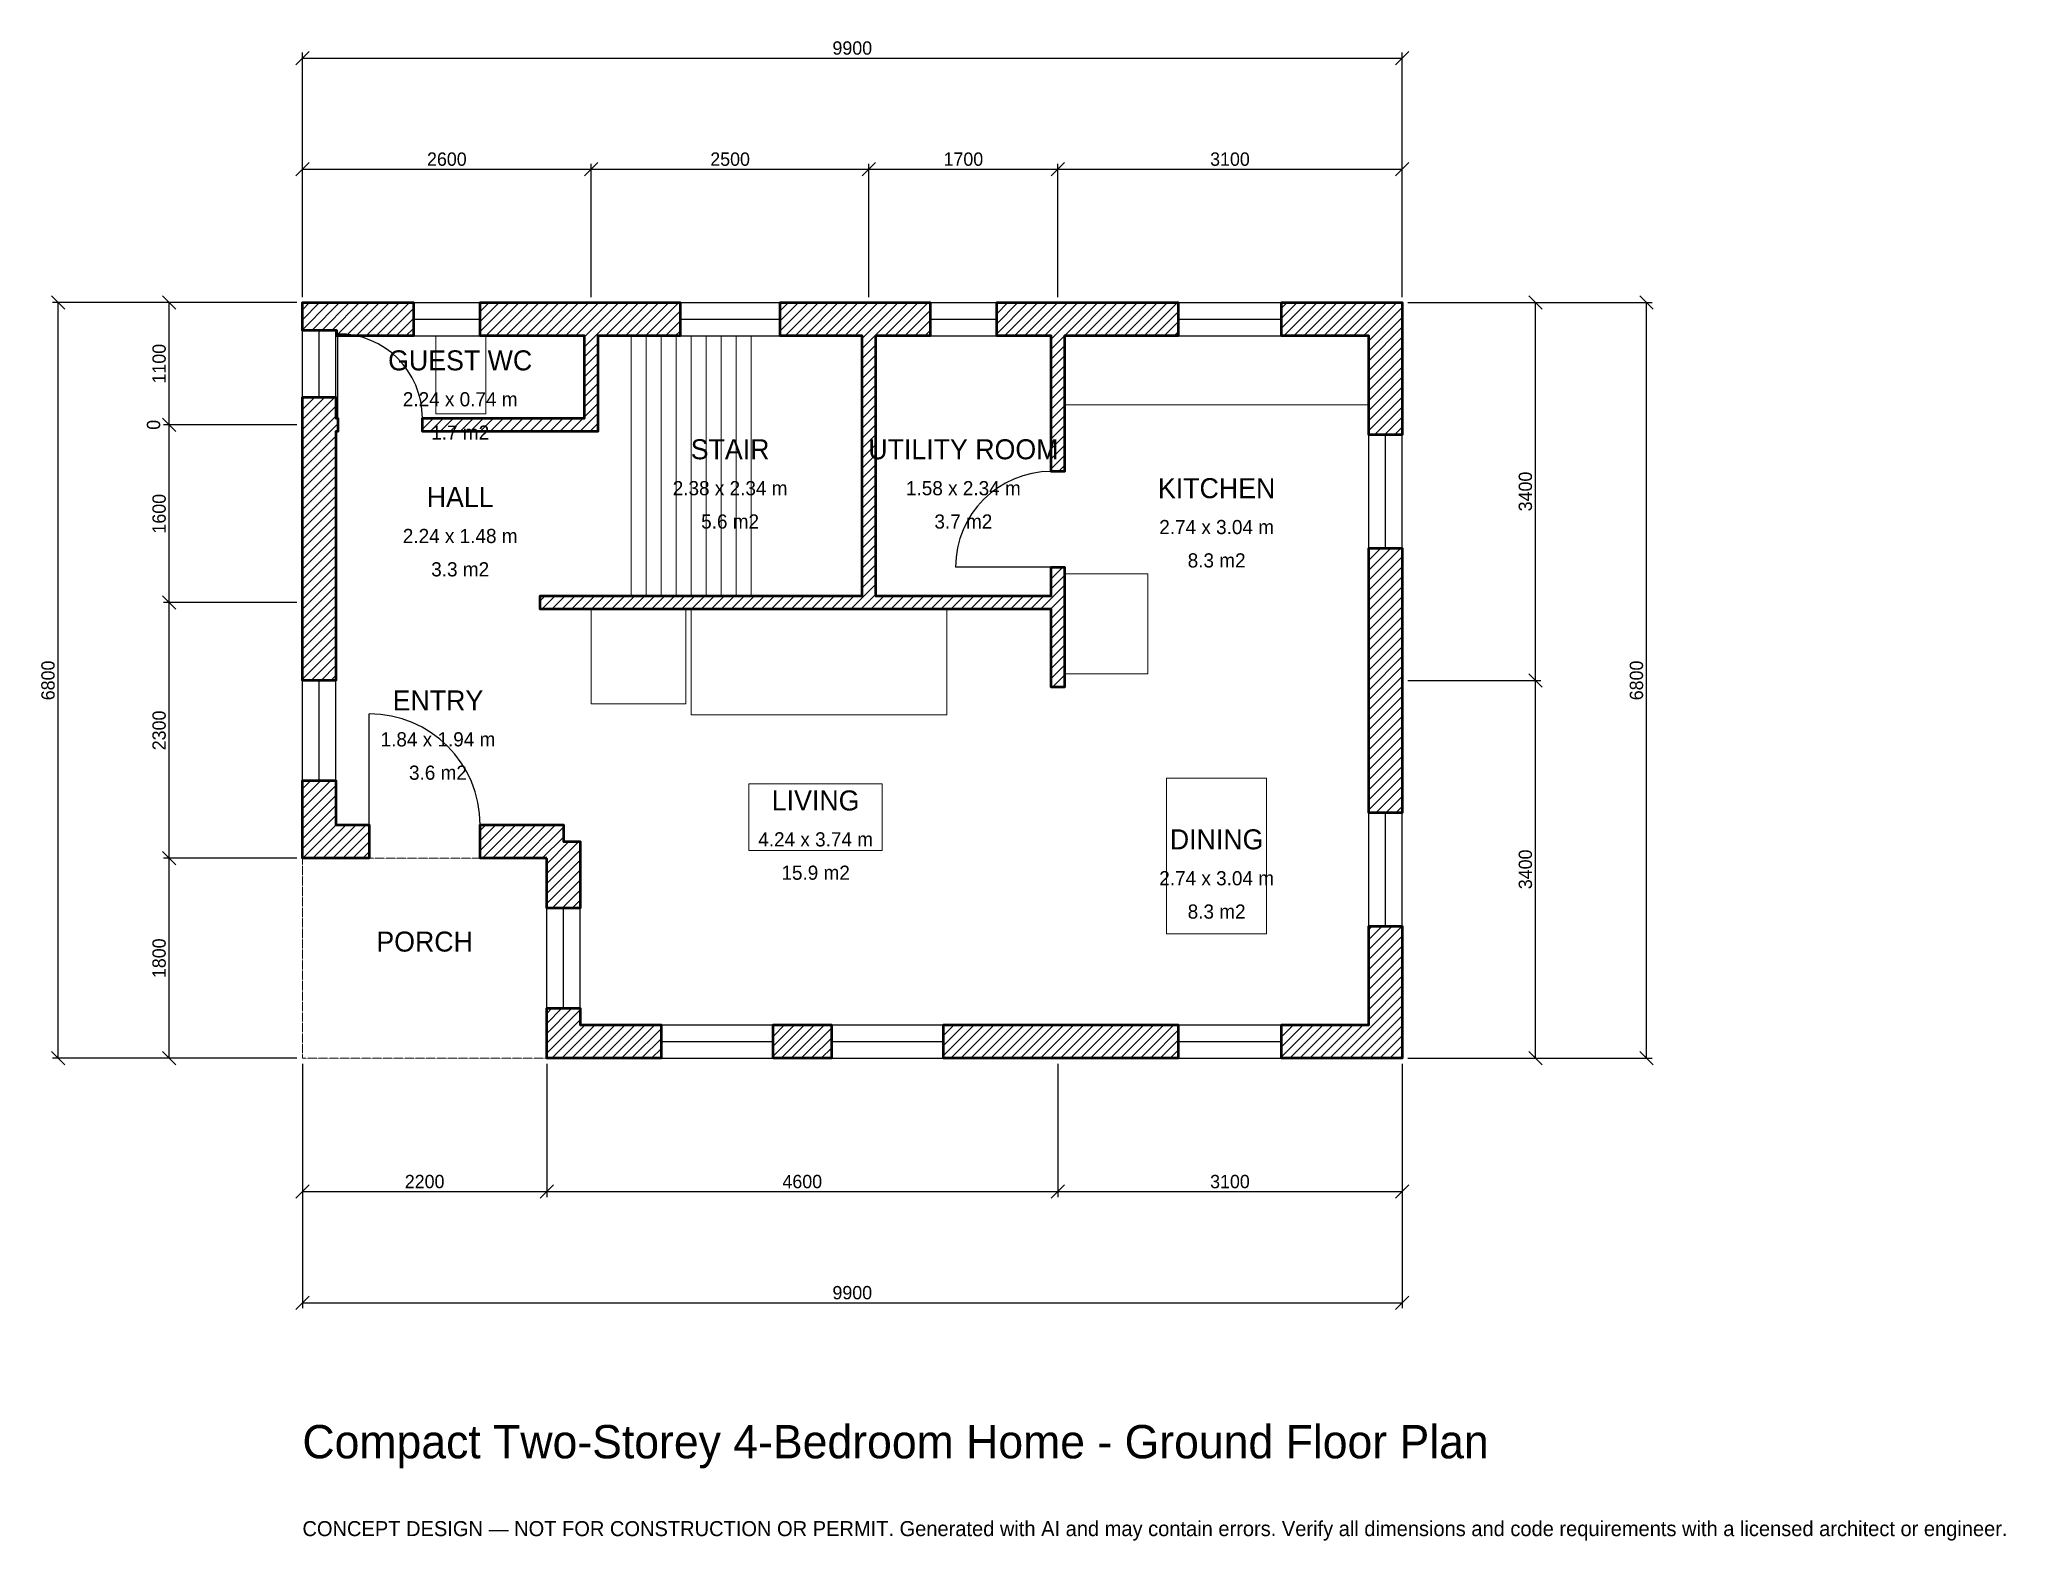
# Model space of a CAD drawing. Header units: millimetres. Extents: x -2369 to 15333, y -4341 to 9169.
import ezdxf
from ezdxf.enums import TextEntityAlignment as Align

# ---------------------------------------------------------------- set-up
doc = ezdxf.new("R2010")
doc.units = ezdxf.units.MM
doc.linetypes.add('DASHED', pattern=[1.524, 1.27, -0.254])
for name, color, linetype, lineweight in [('A-ANNO-DIMS', 1, 'Continuous', 13), ('A-ANNO-TEXT', 7, 'Continuous', 18), ('A-AREA-IDEN', 7, 'Continuous', 18), ('A-DOOR', 2, 'Continuous', 25), ('A-FLOR-FIXT', 9, 'Continuous', 13), ('A-FLOR-STRS', 3, 'Continuous', 18), ('A-FURN', 9, 'Continuous', 13), ('A-GLAZ', 4, 'Continuous', 25), ('A-SITE-PAVE', 8, 'Continuous', 13), ('A-WALL', 7, 'Continuous', 50), ('A-WALL-PATT', 8, 'Continuous', 13)]:
    doc.layers.add(name, color=color, linetype=linetype, lineweight=lineweight)
doc.dimstyles.new('PLAN', dxfattribs={"dimtxt": 120, "dimasz": 80, "dimexe": 50, "dimexo": 50, "dimgap": 30, "dimtad": 1, "dimdec": 0, "dimtsz": 60, "dimcen": 2.5, "dimclrd": 1, "dimclre": 1, "dimazin": 3, "dimtfac": 1, "dimtmove": 0, "dimatfit": 3})

msp = doc.modelspace()

# ---------------------------------------------------------------- hatches: boundary and pattern name
at = {"layer": 'A-WALL-PATT'}
h = msp.add_hatch(dxfattribs=at)
h.set_pattern_fill('ANSI31', color=8, scale=20)
h.paths.add_polyline_path([(2199.999, 300), (2200, 300), (2200, 450), (2500, 450), (2500, 300), (3228.3333, 300), (3228.3333, 0), (2500, 0), (2500, -0.001), (2200, -0.001), (2200, 0), (2199.999, 0), (2199.999, 300)])
h.paths.add_polyline_path([(2200, 1800), (1600, 1800), (1600, 2100), (2350, 2100), (2350, 1950), (2500, 1950), (2500, 1350), (2200, 1350), (2200, 1800)])
h.paths.add_polyline_path([(300, 1800), (300, 1799.999), (0, 1799.999), (0, 1799.999), (0, 1800), (-0.001, 1800), (-0.001, 2100), (0, 2100), (0, 2500), (300, 2500), (300, 2100), (600, 2100), (600, 1800), (300, 1800)])
h.paths.add_polyline_path([(0, 3950), (0, 4250), (0, 5550), (0, 5640), (-0.001, 5640), (-0.001, 5760), (0, 5760), (0, 5850), (0, 5950), (300, 5950), (300, 5850), (300, 5760), (320, 5760), (320, 5640), (300, 5640), (300, 5550), (300, 4250), (300, 3950), (300, 3400), (0, 3400), (0, 3950)])
h.paths.add_polyline_path([(-0.001, 6800), (0, 6800), (0, 6800.001), (0, 6800.001), (300, 6800.001), (300, 6800), (1000, 6800), (1000, 6500), (310, 6500), (310, 6550), (-0.001, 6550), (-0.001, 6800)])
h.paths.add_polyline_path([(2540, 6800), (2540, 6800.001), (2660, 6800.001), (2660, 6800), (2750, 6800), (2750, 6800), (3400, 6800), (3400, 6500), (2660, 6500), (2660, 5760), (2660, 5640), (2660, 5640), (1080, 5640), (1080, 5760), (2540, 5760), (2540, 6500), (2450, 6500), (2450, 6500), (1600, 6500), (1600, 6800), (2540, 6800)])
h.paths.add_polyline_path([(4950, 6800), (5040, 6800), (5040, 6800.001), (5160, 6800.001), (5160, 6800), (5250, 6800), (5650, 6800), (5650, 6500), (5250, 6500), (5160, 6500), (5160, 4160), (6740, 4160), (6740, 4420), (6860, 4420), (6860, 4160), (6860, 4040), (6860, 3340), (6740, 3340), (6740, 4040), (5160, 4040), (5040, 4040), (2660, 4040), (2540, 4040), (2140, 4040), (2140, 4160), (2540, 4160), (2660, 4160), (5040, 4160), (5040, 6500), (4950, 6500), (4300, 6500), (4300, 6800), (4950, 6800)])
h.paths.add_polyline_path([(6650, 6800), (6740, 6800), (6740, 6800.001), (6860, 6800.001), (6860, 6800), (6950, 6800), (7885, 6800), (7885, 6500), (6950, 6500), (6860, 6500), (6860, 5280), (6740, 5280), (6740, 6500), (6650, 6500), (6250, 6500), (6250, 6800), (6650, 6800)])
h.paths.add_polyline_path([(9600, 6800), (9600, 6800.001), (9900, 6800.001), (9900, 6800), (9900.001, 6800), (9900.001, 6500), (9900, 6500), (9900, 5610), (9600, 5610), (9600, 6500), (8815, 6500), (8815, 6800), (9600, 6800)])
h.paths.add_polyline_path([(9900, 3550), (9900, 3250), (9900, 2210), (9600, 2210), (9600, 3250), (9600, 3550), (9600, 4590), (9900, 4590), (9900, 3550)])
h.paths.add_polyline_path([(9900, 300), (9900.001, 300), (9900.001, 0), (9900, 0), (9900, -0.001), (9600, -0.001), (9600, 0), (8815, 0), (8815, 300), (9600, 300), (9600, 1190), (9900, 1190), (9900, 300)])
h.paths.add_polyline_path([(6950, 0), (6650, 0), (5771.6667, 0), (5771.6667, 300), (6650, 300), (6950, 300), (7885, 300), (7885, 0), (6950, 0)])
h.paths.add_polyline_path([(4238.3333, 0), (4238.3333, 300), (4761.6667, 300), (4761.6667, 0), (4238.3333, 0)])

# ---------------------------------------------------------------- linework, layer by layer
at = {"layer": 'A-DOOR'}
for p, q in [((320, 5760), (320, 6520)), ((6740, 4420), (5880, 4420)), ((600, 2100), (600, 3100))]:
    msp.add_line(p, q, dxfattribs=at)
for centre, radius, start, end in [((320, 5760), 760, 0, 90), ((6740, 4420), 860, 90, 180), ((600, 2100), 1000, 0, 90)]:
    msp.add_arc(centre, radius, start, end, dxfattribs=at)
at = {"layer": 'A-FLOR-FIXT'}
for points in [[(1200, 5800), (1650, 5800), (1650, 6500), (1200, 6500)], [(6860, 5880), (9600, 5880), (9600, 6500), (6860, 6500)]]:
    msp.add_lwpolyline(points, close=True, dxfattribs=at)
at = {"layer": 'A-FLOR-STRS'}
for p, q in [((2960, 4160), (2960, 6500)), ((3095, 4160), (3095, 6500)), ((3230, 4160), (3230, 6500)), ((3365, 4160), (3365, 6500)), ((3500, 4160), (3500, 6500)), ((3635, 4160), (3635, 6500)), ((3770, 4160), (3770, 6500)), ((3905, 4160), (3905, 6500)), ((4040, 4160), (4040, 6500))]:
    msp.add_line(p, q, dxfattribs=at)
at = {"layer": 'A-FURN'}
for points in [[(6860, 3460), (7610, 3460), (7610, 4360), (6860, 4360)], [(2600, 3190), (3450, 3190), (3450, 4040), (2600, 4040)], [(3500, 3090), (5800, 3090), (5800, 4040), (3500, 4040)], [(7780, 1120), (8680, 1120), (8680, 2520), (7780, 2520)], [(4020, 1870), (5220, 1870), (5220, 2470), (4020, 2470)]]:
    msp.add_lwpolyline(points, close=True, dxfattribs=at)
at = {"layer": 'A-GLAZ'}
for p, q in [((1000, 6800), (1600, 6800)), ((3400, 6800), (4300, 6800)), ((5650, 6800), (6250, 6800)), ((7885, 6800), (8815, 6800)), ((0, 5950), (0, 6550)), ((150, 5950), (150, 6550)), ((300, 5950), (300, 6550)), ((1000, 6650), (1600, 6650)), ((3400, 6650), (4300, 6650)), ((5650, 6650), (6250, 6650)), ((7885, 6650), (8815, 6650)), ((1000, 6500), (1600, 6500)), ((3400, 6500), (4300, 6500)), ((5650, 6500), (6250, 6500)), ((7885, 6500), (8815, 6500)), ((9600, 4590), (9600, 5610)), ((9750, 4590), (9750, 5610)), ((9900, 4590), (9900, 5610)), ((0, 2500), (0, 3400)), ((150, 2500), (150, 3400)), ((300, 2500), (300, 3400)), ((9600, 1190), (9600, 2210)), ((9750, 1190), (9750, 2210)), ((9900, 1190), (9900, 2210)), ((2200, 450), (2200, 1350)), ((2350, 450), (2350, 1350)), ((2500, 450), (2500, 1350)), ((3228.3333, 300), (4238.3333, 300)), ((4761.6667, 300), (5771.6667, 300)), ((7885, 300), (8815, 300)), ((3228.3333, 150), (4238.3333, 150)), ((3228.3333, 0), (4238.3333, 0)), ((4761.6667, 150), (5771.6667, 150)), ((4761.6667, 0), (5771.6667, 0)), ((7885, 150), (8815, 150)), ((7885, 0), (8815, 0))]:
    msp.add_line(p, q, dxfattribs=at)
at = {"layer": 'A-SITE-PAVE', "linetype": 'DASHED'}
msp.add_lwpolyline([(0, 0), (2200, 0), (2200, 1800), (0, 1800)], close=True, dxfattribs=at)
at = {"layer": 'A-WALL'}
for points in [[(-0.001, 6800), (0, 6800), (0, 6800.001), (0, 6800.001), (300, 6800.001), (300, 6800), (1000, 6800), (1000, 6500), (310, 6500), (310, 6550), (-0.001, 6550), (-0.001, 6800)], [(2540, 6800), (2540, 6800.001), (2660, 6800.001), (2660, 6800), (2750, 6800), (2750, 6800), (3400, 6800), (3400, 6500), (2660, 6500), (2660, 5760), (2660, 5640), (2660, 5640), (1080, 5640), (1080, 5760), (2540, 5760), (2540, 6500), (2450, 6500), (2450, 6500), (1600, 6500), (1600, 6800), (2540, 6800)], [(4950, 6800), (5040, 6800), (5040, 6800.001), (5160, 6800.001), (5160, 6800), (5250, 6800), (5650, 6800), (5650, 6500), (5250, 6500), (5160, 6500), (5160, 4160), (6740, 4160), (6740, 4420), (6860, 4420), (6860, 4160), (6860, 4040), (6860, 3340), (6740, 3340), (6740, 4040), (5160, 4040), (5040, 4040), (2660, 4040), (2540, 4040), (2140, 4040), (2140, 4160), (2540, 4160), (2660, 4160), (5040, 4160), (5040, 6500), (4950, 6500), (4300, 6500), (4300, 6800), (4950, 6800)], [(6650, 6800), (6740, 6800), (6740, 6800.001), (6860, 6800.001), (6860, 6800), (6950, 6800), (7885, 6800), (7885, 6500), (6950, 6500), (6860, 6500), (6860, 5280), (6740, 5280), (6740, 6500), (6650, 6500), (6250, 6500), (6250, 6800), (6650, 6800)], [(9600, 6800), (9600, 6800.001), (9900, 6800.001), (9900, 6800), (9900.001, 6800), (9900.001, 6500), (9900, 6500), (9900, 5610), (9600, 5610), (9600, 6500), (8815, 6500), (8815, 6800), (9600, 6800)], [(0, 3950), (0, 4250), (0, 5550), (0, 5640), (-0.001, 5640), (-0.001, 5760), (0, 5760), (0, 5850), (0, 5950), (300, 5950), (300, 5850), (300, 5760), (320, 5760), (320, 5640), (300, 5640), (300, 5550), (300, 4250), (300, 3950), (300, 3400), (0, 3400), (0, 3950)], [(9900, 3550), (9900, 3250), (9900, 2210), (9600, 2210), (9600, 3250), (9600, 3550), (9600, 4590), (9900, 4590), (9900, 3550)], [(300, 1800), (300, 1799.999), (0, 1799.999), (0, 1799.999), (0, 1800), (-0.001, 1800), (-0.001, 2100), (0, 2100), (0, 2500), (300, 2500), (300, 2100), (600, 2100), (600, 1800), (300, 1800)], [(2200, 1800), (1600, 1800), (1600, 2100), (2350, 2100), (2350, 1950), (2500, 1950), (2500, 1350), (2200, 1350), (2200, 1800)], [(9900, 300), (9900.001, 300), (9900.001, 0), (9900, 0), (9900, -0.001), (9600, -0.001), (9600, 0), (8815, 0), (8815, 300), (9600, 300), (9600, 1190), (9900, 1190), (9900, 300)], [(2199.999, 300), (2200, 300), (2200, 450), (2500, 450), (2500, 300), (3228.3333, 300), (3228.3333, 0), (2500, 0), (2500, -0.001), (2200, -0.001), (2200, 0), (2199.999, 0), (2199.999, 300)], [(4238.3333, 0), (4238.3333, 300), (4761.6667, 300), (4761.6667, 0), (4238.3333, 0)], [(6950, 0), (6650, 0), (5771.6667, 0), (5771.6667, 300), (6650, 300), (6950, 300), (7885, 300), (7885, 0), (6950, 0)]]:
    msp.add_lwpolyline(points, close=True, dxfattribs=at)

# ---------------------------------------------------------------- texts
at = {"layer": 'A-ANNO-TEXT'}
for s, height, p in [('Compact Two-Storey 4-Bedroom Home - Ground Floor Plan', 300, (0, -3600)), ('CONCEPT DESIGN — NOT FOR CONSTRUCTION OR PERMIT. Generated with AI and may contain errors. Verify all dimensions and code requirements with a licensed architect or engineer.', 135, (0, -4300))]:
    msp.add_text(s, height=height, dxfattribs=at).set_placement(p)
at = {"layer": 'A-AREA-IDEN'}
for s, height, p in [('GUEST WC', 180, (1420, 6280)), ('2.24 x 0.74 m', 127.5, (1420, 5930)), ('1.7 m2', 127.5, (1420, 5630)), ('STAIR', 180, (3850, 5480)), ('UTILITY ROOM', 180, (5950, 5480)), ('HALL', 180, (1420, 5050)), ('2.38 x 2.34 m', 127.5, (3850, 5130)), ('1.58 x 2.34 m', 127.5, (5950, 5130)), ('KITCHEN', 180, (8230, 5130)), ('5.6 m2', 127.5, (3850, 4830)), ('3.7 m2', 127.5, (5950, 4830)), ('2.74 x 3.04 m', 127.5, (8230, 4780)), ('2.24 x 1.48 m', 127.5, (1420, 4700)), ('3.3 m2', 127.5, (1420, 4400)), ('8.3 m2', 127.5, (8230, 4480)), ('ENTRY', 180, (1220, 3220)), ('1.84 x 1.94 m', 127.5, (1220, 2870)), ('3.6 m2', 127.5, (1220, 2570)), ('LIVING', 180, (4620, 2320)), ('4.24 x 3.74 m', 127.5, (4620, 1970)), ('DINING', 180, (8230, 1970)), ('15.9 m2', 127.5, (4620, 1670)), ('2.74 x 3.04 m', 127.5, (8230, 1620)), ('8.3 m2', 127.5, (8230, 1320)), ('PORCH', 180, (1100, 1050))]:
    msp.add_text(s, height=height, dxfattribs=at).set_placement(p, align=Align.MIDDLE_CENTER)

# ---------------------------------------------------------------- dimensions: what is measured, and where the dimension line sits
at = {"layer": 'A-ANNO-DIMS'}
for base, p1, p2, text in [((0, 9000), (0, 6800), (9900, 6800), '9900'), ((0, 8000), (0, 6800), (2600, 6800), '2600'), ((2600, 8000), (2600, 6800), (5100, 6800), '2500'), ((5100, 8000), (5100, 6800), (6800, 6800), '1700'), ((6800, 8000), (6800, 6800), (9900, 6800), '3100'), ((0, -1200), (0, 0), (2200, 0), '2200'), ((0, -2200), (0, 0), (9900, 0), '9900'), ((2200, -1200), (2200, 0), (6800, 0), '4600'), ((6800, -1200), (6800, 0), (9900, 0), '3100')]:
    msp.add_linear_dim(base=base, p1=p1, p2=p2, text=text, dimstyle='PLAN', dxfattribs=at).render()
for base, p1, p2, text in [((-2200, 0), (0, 0), (0, 6800), '6800'), ((-1200, 5700), (0, 5700), (0, 6800), '1100'), ((11100, 3400), (9900, 3400), (9900, 6800), '3400'), ((12100, 0), (9900, 0), (9900, 6800), '6800'), ((-1200, 5700), (0, 5700), (0, 5700), '0'), ((-1200, 4100), (0, 4100), (0, 5700), '1600'), ((-1200, 1800), (0, 1800), (0, 4100), '2300'), ((11100, 0), (9900, 0), (9900, 3400), '3400'), ((-1200, 0), (0, 0), (0, 1800), '1800')]:
    msp.add_linear_dim(base=base, p1=p1, p2=p2, angle=90, text=text, dimstyle='PLAN', dxfattribs=at).render()

doc.saveas('drawing.dxf')
